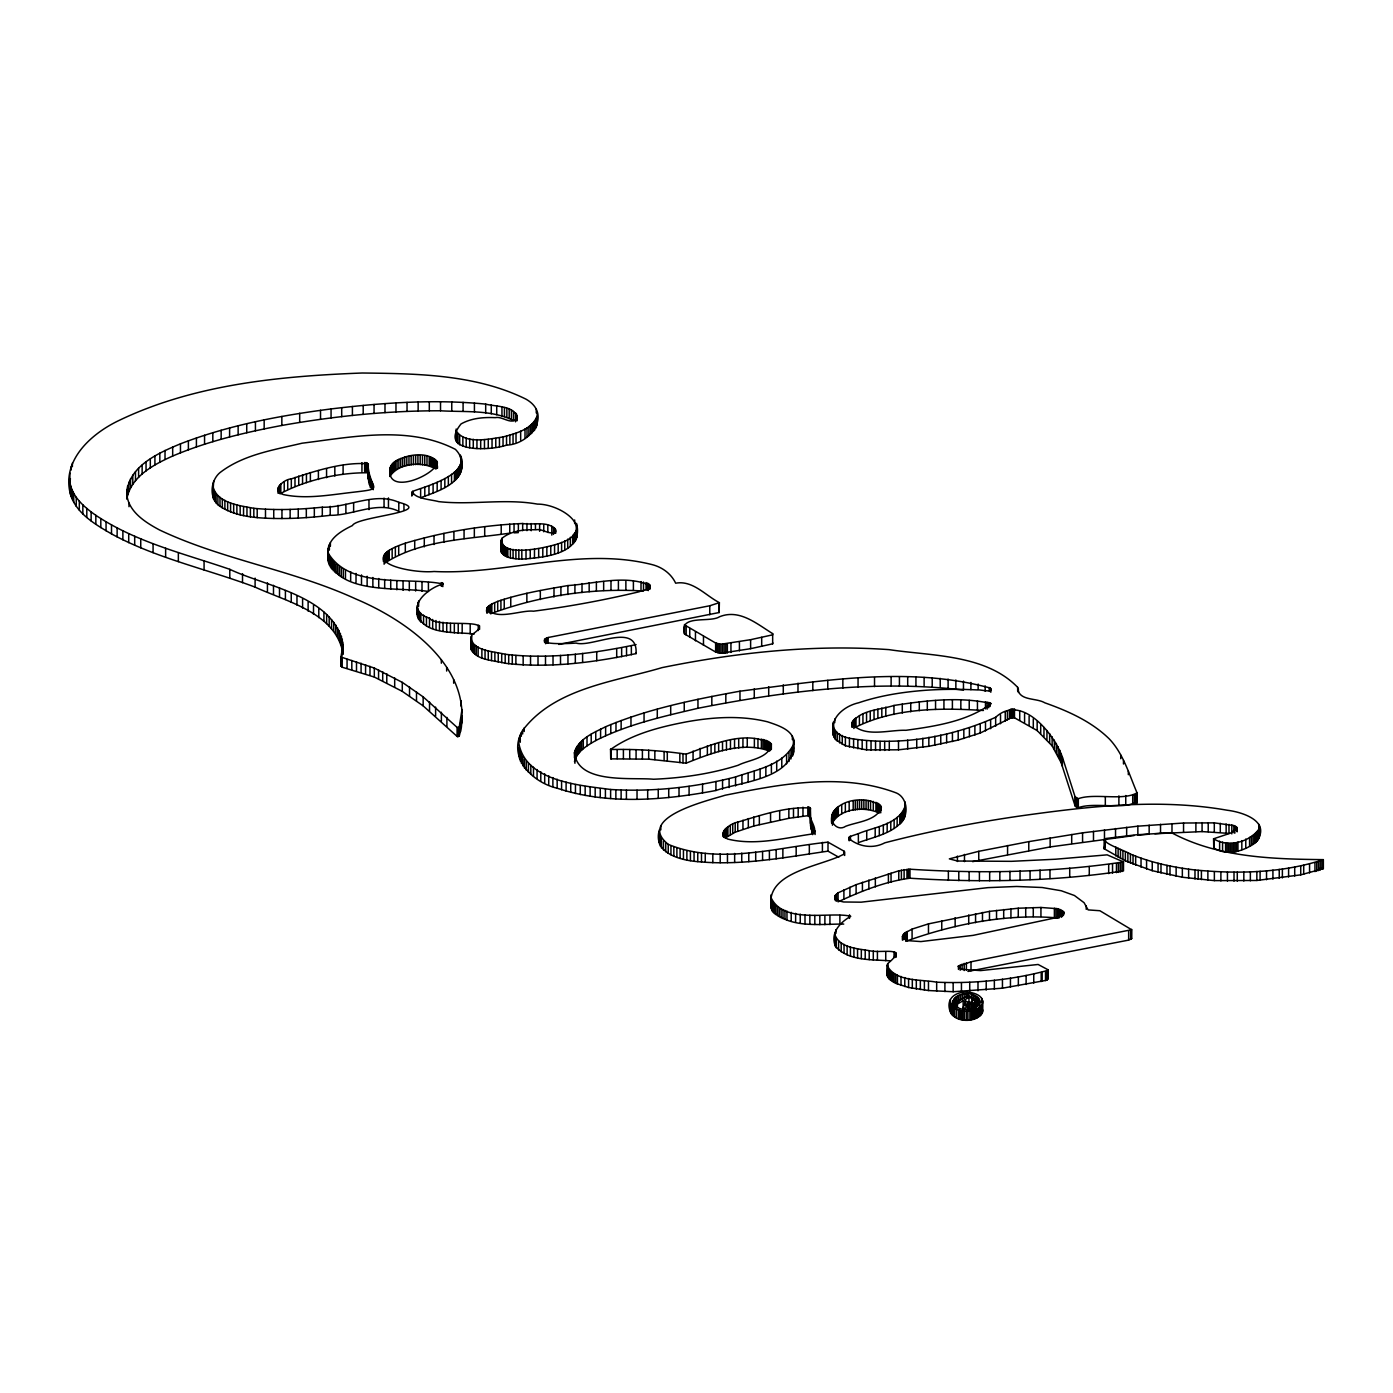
<?xml version="1.0" encoding="UTF-8"?>
<svg xmlns="http://www.w3.org/2000/svg" width="1393" height="1393" viewBox="0 0 1393 1393"><rect width="100%" height="100%" fill="white"/><g stroke="black" fill="none" stroke-linecap="round" stroke-linejoin="round"><path stroke-width="1.5" d="M212.798 485.495C216.089 503.117 239.196 505.52 253.822 508.306C276.598 510.5 299.565 509.525 322.305 507.209C347.606 507.94 375.152 491.485 398.798 502.333L398.798 511.335C377.311 500.609 353.073 515.584 330.211 515.323C311.492 517.569 292.617 518.84 273.742 518.475C255.441 518.004 235.748 516.664 219.99 506.338C208.306 498.746 210.343 479.14 221.261 471.635C244.576 454.31 274.491 449.8 302.107 443.2C352.029 437.071 408.619 425.161 455.441 449.382C477.903 472.471 426.815 485.931 412.641 491.363C413.46 498.642 431.708 499.617 438.691 501.619C471.461 505.293 504.736 498.276 537.419 504.109C561.727 503.918 599.199 530.733 558.193 543.792C548.442 546.979 498.119 559.359 502.159 538.151C511.544 530.611 524.308 529.427 535.922 529.81C542.626 528.051 549.991 536.218 555.668 531.221C551.489 520.007 532.283 525.37 522.671 523.507C482.971 525.231 443.392 531.813 405.311 543.2C351.854 561.24 411.37 573.759 434.024 571.496C506.669 575.083 579.941 546.422 651.907 564.565C662.25 567.108 671.269 573.812 675.657 583.197C692.756 580.028 705.311 595.386 719.38 602.647L709.768 605.763L548.145 637.506C531.813 645.83 573.324 643.357 576.04 643.061C591.746 647.989 637.907 621.156 636.079 653.596C593.279 662.58 548.877 668.414 505.189 663.26C494.341 660.143 470.73 660.508 471.322 645.081M398.798 502.333C436.497 512.049 356.451 516.42 352.464 525.544C341.651 530.698 326.38 539.352 328.365 553.369C350.496 589.552 409.263 576.615 443.218 584.033C428.487 587.167 402.002 609.559 429.497 618.179C436.497 629.148 500.104 615.95 472.21 634.407C467.195 650.705 494.707 651.471 505.189 654.257C548.877 659.411 593.279 653.578 636.079 644.593M327.93 557.74C337.176 595.281 399.373 586.697 428.417 591.468L428.417 582.466M772.662 643.827L772.662 633.623C756.834 623.89 739.509 608.671 719.554 616.751C709.734 623.159 678.478 613.913 684.485 633.902L715.636 652.028L720.843 653.265L750.618 648.685L772.662 643.827L772.662 642.626M772.662 633.623L772.662 634.825L750.618 639.683L720.843 644.262L715.636 643.026L684.485 624.9M343.078 645.029L340.919 657.026L340.919 666.028L342.208 667.23L374.317 677.05L402.281 691.363L423.159 705.868L457.165 736.462L459.237 736.166C476.528 669.772 408.863 621.365 355.999 599.042C292.739 569.929 222.427 559.794 159.498 529.949C145.22 522.288 127.912 511.475 126.728 493.47C128.452 466.063 158.489 452.951 180.463 443.827C228.713 425.178 279.958 415.584 331.064 408.933C382.291 402.751 434.216 399.042 485.687 404.109C494.707 406.721 516.838 405.415 516.751 418.684C511.039 425.265 502.455 415.915 495.264 417.656C483.632 417.116 471.356 418.109 461.048 423.942C437.21 453.369 491.172 450.757 506.53 445.116C530.263 444.454 552.742 414.4 525.962 399.147C475.605 374.317 417.256 373.637 362.215 373.011C279.575 376.145 193.906 384.364 118.509 420.703C90.406 434.198 60.195 461.553 71.026 496.256C77.729 514.33 95.699 524.691 111.51 533.885C156.573 558.401 207.348 569.18 255.093 587.115C287.219 601.95 336.479 612.99 343.078 654.031C344.541 597.701 268.17 587.672 229.793 569.319C184.416 553.717 136.253 542.347 95.838 515.323C83.545 506.721 69.842 494.863 69.65 478.617M437.472 462.842C433.745 476.302 384.694 496.361 390.284 467.386C396.57 453.7 438.255 447.449 437.472 468.24M462.006 709.49L459.237 727.163L459.237 736.166M461.936 722.88L461.814 715.584M69.911 472.993L69.737 489.831M368.135 466.829L368.292 463.782C343.183 461.849 315.654 470.817 291.311 478.896C283.772 479.192 271.06 490.493 283.319 494.567C305.398 499.286 328.435 495.124 350.566 492.547C386.47 488.281 370.573 490.928 368.135 466.829L368.274 478.844L370.416 487.724L370.416 478.722M368.135 475.831L368.292 472.784C339.283 472.453 306.338 479.767 279.941 493.836L279.941 484.834M420.634 488.734L420.634 497.736C437.82 491.311 466.585 482.866 461.623 458.802M518.701 742.382C524.743 781.49 579.384 785.234 610.622 789.483C652.586 792.025 694.881 787.428 735.556 776.946C755.685 769.789 783.301 765.436 793.505 744.419C795.838 730.541 777.712 725.283 767.578 721.818C741.285 715.288 713.669 717.012 687.237 721.713C660.648 726.728 632.474 733.745 610.534 749.538C635.626 748.929 661.17 750.548 686.174 754.153C711.562 744.889 745.69 729.253 771.356 743.966C769.58 758.367 748.65 759.829 738.133 765.262C710.778 773.916 682.152 778.043 653.543 779.244C631.952 777.155 577.433 784.52 574.473 752.499C578.565 738.638 593.888 732.666 605.624 726.746C648.459 708.689 694.428 699.478 739.979 691.189C822.183 680.777 908.828 665.75 990.162 688.02C994.863 693.54 979.157 689.187 977.433 689.935C960.16 689.082 942.852 689.082 925.596 690.284C902.925 691.99 880.184 695.507 858.593 702.803C835.365 708.01 818.805 734.268 853.596 738.952C901.463 745.899 951.663 736.897 995.647 717.291C1021.644 693.174 1054.205 733.885 1062.354 757.061L1075.083 796.796L1078.321 798.677C1094.376 792.861 1123.211 801.114 1137.019 792.809C1129.131 774.404 1123.437 753.857 1109.35 738.986C1091.503 721.47 1068.1 711.057 1044.837 702.821C1035.939 697.475 1018.126 701.393 1017.656 687.324C985.6 654.24 931.795 656.051 889.117 649.643C813.024 644.262 736.584 652.429 662.023 667.63C614.783 681.699 554.658 687.95 522.671 730.367C506.704 756.887 532.126 782.483 557.165 788.212C608.253 805.102 663.939 800.296 715.932 790.493C739.996 782.048 789.709 779.471 793.505 747.78M810.552 808.706C805.067 816.907 822.183 831.638 810.517 834.25C783.406 838.255 754.78 845.83 727.581 839.021C716.194 833.118 730.646 823.298 737.75 822.131C760.961 815.236 786.61 806.303 810.326 808.044L810.656 826.275L812.659 834.651L812.659 825.649M843.74 924.081C820.338 923.855 790.423 928.765 772.122 910.778C761.066 871.722 821.748 866.742 844.019 854.031L844.175 851.262L827.999 842.156C776.023 847.484 718.892 865.21 668.24 844.35C634.564 817.343 710.186 800.087 725.022 795.264C780.132 784.294 840.379 772.471 894.776 792.373C906.355 795.943 908.758 811.144 902.96 820.494C892.129 833.885 873.655 836.967 858.367 842.661L858.367 833.658C874.107 826.937 899.46 824.604 905.363 805.433M770.991 903.9L770.956 907.4M851.907 723.629C859.133 709.716 880.515 709.977 893.958 705.45C925.805 700.557 959.707 696.308 991.294 703.587C967.334 721.452 935.138 726.293 905.938 730.298C889.239 729.653 864.252 738.081 851.907 723.629L851.907 727.233M955.424 1002.89L968.64 995.246L976.284 1000.714L972.802 1003.761L967.526 1003.152L965.471 1008.689L963.225 1007.383L965.453 1002.072L963.155 1000.731L957.426 1004.04L955.424 1002.89L955.424 1008.288M889.883 960.839C871.67 959.342 848.529 961.344 835.417 946.23C829.897 932.822 840.31 922.27 850.74 916.315C830.698 911.126 783.354 924.952 770.851 897.231M834.773 943.148L834.912 941.633M474.229 634.024C456.329 631.656 422.392 635.661 417.36 613.112M518.945 748.929L518.718 753.857M212.798 494.498L213.669 481.229M831.865 815.445C830.089 822.984 838.029 831.482 845.655 826.293C857.061 821.818 876.824 820.808 881.369 807.487C869.458 793.174 828.086 799.303 831.691 823.333M1237.158 831.83L1236.984 827.546L1233.867 825.561L1214.296 822.863L1183.545 823.019L1137.855 826.171L1082.57 832.84L1028.783 841.633L978.757 851.315L949.347 858.872L957.6 861.031L1011.457 861.327L1055.406 859.237L1107.174 854.849L1123.489 861.936C1053.16 872.575 981.003 873.724 909.977 869.215L898.764 870.817L856.103 884.659L838.081 892.826L835.4 895.316L835.051 898.137L838.482 900.749L843.566 901.985L861.153 902.176L987.933 887.637L1016.594 886.47L1042.208 887.515L1061.24 890.754L1074.438 895.507L1084.067 902.699L1088.125 909.908L1099.861 910.726L1131.604 929.706L971.008 961.779L958.105 966.359L961.153 969.336L980.637 970.59L1038.133 964.478L1047.971 969.737L1047.971 978.739L1046.491 980.289L1002.455 988.194L953.16 991.729L928.469 990.527L908.584 987.498L895.751 983.354L889.047 978.809L887.237 975.535L887.672 963.677C909.368 945.481 881.804 953.752 869.215 950.653C857.374 948.65 838.778 947.675 834.773 934.128M967.943 971.443L1128.661 940.101L1131.656 938.377M455.946 439.544L456.173 438.011M502.159 538.151L502.159 547.153C497.336 559.081 518.771 559.498 526.014 558.837C544.942 557.096 581.038 553.752 577.224 526.954M69.911 481.995L70.416 478.652M1213.564 847.815C1227.129 856.469 1243.914 851.297 1255.929 842.33C1272.209 821.522 1242.713 812.119 1227.337 810.256C1159.307 798.276 1089.744 806.268 1021.94 815.723C975.814 822.358 929.932 831.012 884.834 842.817C873.098 849.034 859.377 846.857 849.295 838.899L849.887 836.531L858.367 833.658M1259.342 837.454L1259.446 825.649M536.967 425.387L537.21 413.042M950.775 1007.731C948.128 1023.472 981.16 1024.813 982.744 1009.908M887.237 975.535L887.672 963.677M126.867 498.694C131.081 476.441 153.839 464.496 172.68 456.033C207.592 441.233 244.68 432.474 281.839 425.457C334.181 416.194 387.324 410.656 440.519 410.778C464.722 412.293 491.12 409.455 513.512 420.512L513.512 411.51M902.438 936.566L904.44 933.275L912.084 929.096L928.469 923.872L989.483 911.37L1018.266 908.219L1040.937 907.47L1057.548 908.706L1064.269 912.467L1063.381 914.626L1058.28 917.238L973.132 935.365L920.912 941.581L907.348 940.623L903.918 938.986L902.438 936.566L902.438 940.171M950.305 999.843C950.914 1014.139 977.085 1014.87 982.64 1003.152C983.632 995.734 974.334 992.704 968.431 992.251C957.061 991.102 945.133 997.562 950.165 1011.544M953.004 1001.375C956.538 990.98 978.704 990.771 979.714 1002.577C975.048 1011.858 955.598 1012.293 953.004 1001.375L953.004 1004.98M1047.815 979.401L1047.971 969.737M1237.158 828.226L1230.454 833.153L1213.564 838.812L1213.773 848.145M684.485 633.902L684.59 624.499M486.975 607.957C494.602 621.47 521.104 609.681 533.502 611.196C569.023 606.634 604.301 600.104 639.143 591.764C642.312 590.005 650.148 590.319 650.078 585.53C625.962 574.264 594.08 583.859 567.891 585.565C544.28 589.657 520.46 593.592 497.719 601.376C492.948 603.587 484.555 605.851 486.906 613.024M574.473 761.501C577.068 751.227 587.271 745.464 595.751 740.554C627.773 724.273 663.225 716.455 697.963 708.271C784.973 691.207 874.926 679.523 963.468 690.092L963.468 681.09M833.937 729.601L833.084 734.477L835.469 739.474L845.377 745.777L866.585 749.887L898.502 749.817L928.835 746.3L958.192 740.066L980.237 733.031L1010.534 718.144L1014.487 717.795L1037.158 730.576L1052.133 745.847L1061.118 762.615L1075.083 805.798L1078.321 807.679C1094.376 801.863 1123.211 810.117 1137.019 801.811M558.785 644.437L719.119 612.537L719.38 602.647M455.946 430.541C464.983 444.802 488.543 439.021 503.047 436.967C515.532 433.502 531.673 429.653 536.967 416.385M340.919 666.028L341.947 654.014M879.279 804.057L879.279 813.059C864.827 806.234 840.484 807.94 832.178 823.211L832.178 814.209M1259.342 828.452C1250.061 842.312 1228.104 847.797 1213.564 838.812M436.026 460.056L436.026 469.058C422.758 461.449 400.54 462.441 390.736 475.187L390.736 466.185M611.057 757.374L611.057 758.872L648.685 759.168L686.174 763.155C711.631 752.986 742.539 740.884 769.632 751.123L769.632 742.121M1105.137 838.708C1100.731 842.852 1126.345 851.071 1130.437 854.066C1150.966 862.667 1172.941 867.369 1194.985 869.963C1237.733 874.073 1282.291 873.115 1323.35 859.638L1323.35 868.64L1300.731 874.856L1256.852 880.463L1214.365 880.62L1182.344 877.242L1152.255 870.695L1125.37 860.839L1104.179 848.737L1105.85 838.499L1135.852 834.842L1171.426 832.666C1217.726 857.513 1272.018 859.063 1323.35 859.638M509.751 524.134L509.751 533.136C468.187 539.335 420.965 539.596 384.834 563.12L384.834 554.118M887.202 965.541C895.507 982.152 920.877 979.157 936.671 982.187C973.864 983.806 1012.032 980.01 1047.815 970.399M810.656 826.275L810.552 817.708L807.836 815.689L788.856 818.3L753.787 825.997L735.208 832.196L725.178 838.046L725.178 829.044M983.458 710.5C940.554 707.714 894.08 707.836 854.867 727.581L854.867 718.562M643.496 582.03L643.496 591.032C592.025 587.794 538.743 595.838 490.545 613.808L490.545 604.806M1058.993 909.054L1058.993 918.057C1007.313 913.355 954.153 923.89 905.763 941.337L905.763 932.335M968.953 997.388L964.861 999.756C968.483 1005.676 978.53 999.93 968.953 997.388L968.953 1002.786M1123.489 861.936L1123.489 870.938C1053.16 881.595 981.003 882.727 909.977 878.217C885.025 881.473 860.857 891.311 838.081 901.828L838.081 892.826M340.919 657.026L374.317 668.048L402.281 682.361L423.159 696.866L457.165 727.459L459.237 727.163M972.627 861.64L1050.148 846.927L1134.128 835.539M659.411 829.775C652.377 853.056 680.428 860.334 697.754 861.64C741.442 865.871 785.025 857.374 827.999 851.158L838.778 857.235M1154.832 833.745L1202.072 831.586L1228.992 833.397L1228.992 824.395M518.37 532.631L514.052 532.857L514.052 523.855M1319.136 868.605L1323.35 868.64M1258.367 832.178L1259.551 836.079M575.797 530.629L577.224 535.957M635.817 652.708L636.079 653.596M904.875 810.691L905.363 814.435M461.623 467.804L460.386 455.023M536.914 420.303L537.228 423.733M1321.835 860.369L1321.835 869.371M1320.216 861.013L1320.216 870.016M1318.509 861.605L1318.509 870.608M1316.751 862.128L1316.751 871.13M1314.957 862.615L1314.957 871.618M1309.559 863.956L1309.559 872.958M1303.709 865.245L1303.709 874.247M1300.731 865.854L1300.731 874.856M1294.706 866.986L1294.706 875.988M1288.595 868.013L1288.595 877.015M1282.378 868.936L1282.378 877.938M1279.244 869.354L1279.244 878.356M1272.923 870.103L1272.923 879.105M1266.533 870.729L1266.533 879.732M1260.09 871.252L1260.09 880.254M1259.028 824.377L1258.837 838.76M1258.088 831.012L1258.088 840.014M1257.113 832.196L1257.113 841.198M1256.852 871.461L1256.852 880.463M1255.929 833.327L1255.929 842.33M1254.553 834.407L1254.553 843.409M1253.021 835.434L1253.021 844.437M1251.349 836.409L1251.349 845.412M1250.357 871.809L1250.357 880.811M1249.573 837.332L1249.573 846.335M1245.777 839.039L1245.777 848.041M1243.827 872.053L1243.827 881.055M1241.825 840.606L1241.825 849.608M1237.942 841.999L1237.942 851.001M1237.28 872.157L1237.28 881.16M1236.984 827.546L1236.984 831.151M1236.479 826.954L1236.479 830.559M1236.409 842.608L1236.409 851.611M1235.765 826.432L1235.765 830.036M1234.86 825.979L1234.86 833.171M1234.877 843.044L1234.877 852.046M1234.006 872.175L1234.006 881.177M1233.867 825.561L1233.867 832.77M1233.345 843.34L1233.345 852.342M1231.812 824.917L1231.812 833.919M1231.795 843.461L1231.795 852.464M1230.245 843.479L1230.245 852.481M1228.696 843.374L1228.696 852.377M1227.442 872.105L1227.442 881.107M1227.146 843.183L1227.146 852.185M1226.136 823.959L1226.136 832.962M1225.596 842.904L1225.596 851.907M1222.566 842.138L1222.566 851.14M1220.895 871.931L1220.895 880.933M1220.285 823.298L1220.285 832.3M1219.624 841.233L1219.624 850.235M1214.296 822.863L1214.296 831.865M1214.365 871.618L1214.365 880.62M1214.069 839.422L1214.069 848.424M1208.219 822.636L1208.219 831.638M1207.87 871.2L1207.87 880.202M1202.072 822.584L1202.072 831.586M1201.41 870.642L1201.41 879.645M1198.189 870.329L1198.189 879.331M1195.89 822.654L1195.89 831.656M1194.985 869.963L1194.985 878.966M1188.629 869.162L1188.629 878.165M1183.545 823.019L1183.545 832.021M1182.344 868.239L1182.344 877.242M1176.127 867.195L1176.127 876.197M1171.983 823.594L1171.983 832.596M1169.998 866.011L1169.998 875.013M1166.968 865.366L1166.968 874.369M1160.996 863.991L1160.996 872.993M1160.526 824.308L1160.526 833.31M1158.053 863.26L1158.053 872.262M1152.255 861.692L1152.255 870.695M1149.155 825.178L1149.155 834.181L1137.855 835.173L1137.855 826.171M1146.578 859.986L1146.578 868.988M1141.041 858.14L1141.041 867.142M1137.019 792.809L1137.036 802.908M1136.636 794.323L1136.636 803.326M1136.026 794.654L1136.026 803.657M1135.661 856.173L1135.661 865.175M1135.278 794.915L1135.278 803.918M1134.442 795.09L1134.442 804.092M1133.031 855.145L1133.031 864.148M1132.718 795.264L1132.718 804.266M1131.656 929.375L1131.604 938.708M1131.395 930.002L1131.395 939.004M1130.646 930.454L1130.646 939.457M1130.437 854.066L1130.437 863.068M1128.661 931.099L1128.661 940.101M1128.33 771.113L1128.33 774.7M1127.877 852.969L1127.877 861.971M1126.658 827.285L1126.658 836.288M1125.753 795.525L1125.753 804.527M1125.37 851.837L1125.37 860.839M1123.472 760.404L1123.472 764.008M1122.915 850.653L1122.915 859.655M1121.94 862.563L1121.94 871.565M1120.756 755.128L1120.756 758.732M1120.494 849.451L1120.494 858.454M1120.233 863.033L1120.233 872.035M1118.892 795.856L1118.892 804.858M1118.387 863.399L1118.387 872.401M1118.126 848.215L1118.126 857.217M1116.472 863.66L1116.472 872.662M1115.793 846.927L1115.793 855.929M1115.532 828.522L1115.532 837.524M1112.537 864.078L1112.537 873.08M1108.689 864.6L1108.689 873.603M1105.328 796.692L1105.328 805.694M1104.823 838.83L1104.823 847.832M1104.475 829.862L1104.475 838.865M1104.545 840.24L1104.545 849.242M1104.353 839.126L1104.318 848.981M1093.488 831.308L1093.488 840.31M1089.274 866.498L1089.274 875.5M1086.227 905.746L1086.227 909.333M1082.57 832.84L1082.57 841.842M1078.321 798.677L1078.321 807.679M1077.677 798.624L1077.677 807.627M1077.102 798.502L1077.102 807.505M1076.162 798.05L1076.162 807.052M1075.5 797.44L1075.5 806.443M1075.083 796.796L1075.083 805.798M1071.705 834.477L1071.705 843.479M1069.72 868.135L1069.72 877.137M1063.555 911.527L1063.555 915.114M1062.65 910.726L1062.65 916.124M1062.354 757.061L1062.354 766.063M1061.57 910.064L1061.57 917.256M1061.118 753.613L1061.118 762.615M1060.352 909.507L1060.352 916.716M1059.725 750.183L1059.725 759.185M1058.14 746.787L1058.14 755.79M1057.548 908.706L1057.548 917.708M1056.347 743.427L1056.347 752.429M1055.998 908.428L1055.998 917.43M1054.344 740.118L1054.344 749.121M1054.379 908.219L1054.379 917.221M1052.133 736.845L1052.133 745.847M1050.148 837.924L1050.148 846.927M1049.974 869.511L1049.974 878.513M1049.66 733.641L1049.66 742.643M1047.292 970.904L1047.292 979.906M1046.944 730.507L1046.944 739.509M1046.491 971.287L1046.491 980.289M1045.516 971.583L1045.516 980.585M1043.966 727.442L1043.966 736.444M1042.173 972.279L1042.173 981.281M1041.198 972.575L1041.198 981.577M1040.937 907.47L1040.937 916.472M1040.71 724.464L1040.71 733.467M1040.049 870.085L1040.049 879.087M1037.158 721.574L1037.158 730.576M1033.745 974.038L1033.745 983.04M1033.293 718.788L1033.293 727.79M1033.275 907.54L1033.275 916.542M1030.071 870.59L1030.071 879.592M1029.114 716.124L1029.114 725.126M1028.783 841.633L1028.783 850.635M1026.119 975.448L1026.119 984.468M1025.718 907.801L1025.718 916.803M1024.586 713.547L1024.586 722.549M1020.042 871.008L1020.042 880.01M1019.728 711.109L1019.728 720.111M1018.37 688.873L1018.37 692.478M1018.266 908.219L1018.266 917.221M1018.353 976.806L1018.353 985.809M1017.656 687.324L1017.656 690.928M1014.487 708.793L1014.487 717.795M1013.024 708.671L1013.024 717.674M1011.718 708.793L1011.718 717.795M1010.935 908.811L1010.935 917.813M1010.534 709.141L1010.534 718.144M1010.447 978.043L1010.447 987.045M1009.96 871.339L1009.96 880.341M1009.437 709.646L1009.437 718.649M1007.574 845.516L1007.574 854.518M1007.383 710.865L1007.383 719.868M1005.258 711.997L1005.258 720.999M1003.691 909.525L1003.691 918.527M1002.455 979.192L1002.455 988.194M1000.522 714.731L1000.522 723.733M999.843 871.583L999.843 880.585M996.535 910.395L996.535 919.397M995.647 717.291L995.647 726.293M994.358 980.202L994.358 989.204M990.876 688.56L990.876 692.164M990.632 719.693L990.632 728.696M990.162 688.02L990.162 691.625M990.144 702.873L990.144 706.477M989.657 871.739L989.657 880.742M989.274 687.515L989.274 691.12M989.483 911.37L989.483 920.373M988.734 702.333L988.734 707.731M987.132 701.933L987.132 709.141M986.209 981.072L986.209 990.075M985.478 701.689L985.478 708.898M985.495 721.94L985.495 730.942M985.182 685.896L985.182 691.294M982.744 1000.905L982.64 1012.154M982.483 912.467L982.483 921.47M982.326 1004.04L982.326 1013.042M982.169 999.147L982.169 1002.751M981.856 1004.91L981.856 1013.912M981.665 998.276L981.665 1001.88M981.229 1005.763L981.229 1014.766M980.237 724.029L980.237 733.031M980.446 1006.582L980.446 1015.584M979.749 1000.4L979.749 1005.798M979.418 871.792L979.418 880.794M979.349 999.321L979.349 1004.736M979.488 1007.383L979.488 1016.385M978.757 851.315L978.757 860.317M978.67 998.293L978.67 1005.502M978.374 1008.114L978.374 1017.116M978.147 684.033L978.147 689.431M977.99 981.769L977.99 990.771M977.729 997.318L977.729 1006.321L976.493 1005.398L976.493 996.395M977.451 700.905L977.451 709.908M977.12 1008.811L977.12 1017.813M976.284 1000.714L976.232 1008.654M976.127 1000.244L976.127 1005.659M975.744 1002.176L975.744 1007.574M975.779 1009.42L975.779 1018.422M975.57 913.651L975.57 922.654M974.996 995.577L974.996 1000.975M974.874 725.979L974.874 734.982M974.821 1002.89L974.821 1008.288M974.369 1009.925L974.369 1018.927M973.707 1003.465L973.707 1008.863M973.359 994.915L973.359 1000.313M972.802 1003.761L972.802 1009.159M972.923 1010.325L972.923 1019.328M972.122 1003.9L972.122 1009.298M971.931 999.129L971.931 1002.716M971.617 994.41L971.617 998.015M971.426 1010.656L971.426 1019.659M971.008 961.779L971.008 970.782M970.991 1003.97L970.991 1009.368M970.904 682.431L970.904 689.639M969.894 1010.883L969.894 1019.885M969.72 982.291L969.72 991.294M969.232 700.366L969.232 709.368M969.406 727.808L969.406 736.81M969.441 1003.796L969.441 1009.194M969.128 871.757L969.128 880.759M968.71 914.94L968.71 923.942M968.779 1003.622L968.779 1010.83M968.518 1001.811L968.518 1010.813M967.926 993.888L967.926 997.492M967.943 1011.039L967.943 1020.042M967.526 1003.152L967.526 1010.36M966.394 962.772L966.394 969.981M966.394 1011.057L966.394 1020.076M966.011 993.871L966.011 997.458M965.453 1002.072L965.453 1005.676M964.478 854.414L964.478 861.623M964.444 1010.97L964.444 1019.972M964.2 963.364L964.2 970.555M964.13 994.01L964.13 999.408M963.834 729.497L963.834 738.499M963.155 1000.731L963.155 1009.733M962.911 1010.813L962.911 1019.815M962.267 994.306L962.267 999.721M962.11 964.043L962.11 969.458M961.449 982.622L961.449 991.624M961.414 1010.569L961.414 1019.572M960.839 700.052L960.839 709.054M960.456 994.776L960.456 1000.191M960.177 964.861L960.177 970.259M959.951 1010.221L959.951 1019.223M958.784 871.635L958.784 880.637M958.75 995.42L958.75 1002.629M958.541 1009.803L958.541 1018.805M958.192 731.064L958.192 740.066M958.454 965.819L958.454 969.424M957.409 856.086L957.409 861.483M957.426 1004.04L957.426 1007.644M957.148 996.221L957.148 1003.413M956.538 1009.037L956.538 1018.039M955.859 679.976L955.859 688.978M955.737 997.144L955.737 1006.146M955.145 917.726L955.145 926.728M954.71 1008.079L954.71 1017.082M954.623 998.154L954.623 1007.156M953.805 999.199L953.805 1006.408M953.265 1000.278L953.265 1005.676M953.387 1007.174L953.387 1016.176M953.16 982.727L953.16 991.729M952.394 699.965L952.394 708.967M952.446 732.526L952.446 741.529M952.272 1006.199L952.272 1015.201M951.541 1005.38L951.541 1014.383M950.949 1004.527L950.949 1013.529M950.514 1003.656L950.514 1012.659M948.372 871.391L948.372 880.393M948.111 679.07L948.111 688.072M946.631 733.867L946.631 742.869M944.907 982.587L944.907 991.59M943.932 700.104L943.932 709.107M941.755 920.738L941.755 929.74M940.763 735.104L940.763 744.106M940.223 678.356L940.223 687.358M936.671 982.187L936.671 991.189M935.556 700.435L935.556 709.437M934.825 736.253L934.825 745.255M932.213 677.816L932.213 686.819M928.835 737.297L928.835 746.3M928.469 923.872L928.469 932.875M928.469 981.525L928.469 990.527M927.303 700.975L927.303 709.977M924.395 981.072L924.395 990.075M924.116 677.433L924.116 686.436M922.793 738.273L922.793 747.275M920.355 980.568L920.355 989.57M919.293 701.706L919.293 710.709M916.733 739.178L916.733 748.18M916.315 979.958L916.315 988.96M915.932 677.207L915.932 686.209M912.084 929.096L912.084 938.098M912.311 979.279L912.311 988.281M910.743 702.803L910.743 711.806M909.977 869.215L909.977 878.217M908.584 978.495L908.584 987.498M908.445 869.197L908.445 878.199M907.696 677.102L907.696 686.105M907.679 740.066L907.679 749.068M907.261 931.464L907.261 940.467M906.965 869.267L906.965 878.269M905.311 803.535L905.311 812.537M904.875 801.689L905.032 816.402M904.771 977.555L904.771 986.557M904.475 808.811L904.475 817.813M904.44 933.275L904.44 938.673M904.109 869.58L904.109 878.583M903.778 810.186L903.778 819.188M903.395 934.285L903.395 939.683M902.96 811.492L902.96 820.494M902.699 935.382L902.699 938.969M902.281 704.022L902.281 713.024M902.02 812.763L902.02 821.766M901.393 870.12L901.393 879.122M901.01 976.423L901.01 985.426M900.975 813.982L900.975 822.984M899.791 815.166L899.791 824.168M899.425 677.102L899.425 686.105M898.764 870.817L898.764 879.819M898.502 740.815L898.502 749.817M897.44 975.1L897.44 984.102M897.144 817.412L897.144 826.415M896.152 953.021L896.239 957.165M895.629 952.533L895.629 956.138M895.751 974.351L895.751 983.354M894.863 952.185L894.863 957.583M894.132 819.484L894.132 828.487M894.045 951.976L894.045 957.374M894.167 973.568L894.167 982.57M893.958 705.45L893.958 714.452M892.687 972.714L892.687 981.717M891.328 971.809L891.328 980.811M891.12 677.19L891.12 686.192M891.05 873.167L891.05 882.169M890.789 821.435L890.789 830.437M890.11 970.834L890.11 979.836M889.291 741.32L889.291 750.322M889.047 969.807L889.047 978.809M888.403 873.829L888.403 882.831M888.159 968.71L888.159 977.712M887.358 964.6L887.463 976.545M887.167 823.263L887.167 832.265M885.809 707.122L885.809 716.124M885.739 951.698L885.739 960.7M884.677 741.459L884.677 750.461M883.336 824.969L883.336 833.972M881.821 708.079L881.821 717.082M881.16 806.547L881.16 810.151M880.742 805.642L880.742 812.85M880.097 741.494L880.097 750.496M880.132 804.806L880.132 811.997M879.314 826.589L879.314 835.591M878.269 803.378L878.269 812.398M877.886 709.107L877.886 718.109M877.416 951.297L877.416 960.299M877.155 802.786L877.155 811.788M875.918 802.264L875.918 811.266M875.553 741.407L875.553 750.409M875.187 828.121L875.187 837.123M875.344 877.903L875.344 886.906M874.525 677.59L874.525 686.592M874.038 710.256L874.038 719.258M873.289 801.393L873.289 810.395M873.289 951.019L873.289 960.021M871.043 741.215L871.043 750.218M870.555 800.731L870.555 809.733M870.242 711.492L870.242 720.494M869.215 950.653L869.215 959.655M868.849 880.045L868.849 889.047M868.292 800.522L868.292 809.525M866.55 712.85L866.55 721.853M866.585 740.884L866.585 749.887M866.725 830.977L866.725 839.979M866.063 800.383L866.063 809.385M865.21 950.183L865.21 959.185M863.852 800.331L863.852 809.333M862.929 714.33L862.929 723.333M862.424 882.291L862.424 891.294M862.18 740.397L862.18 749.399M861.658 800.366L861.658 809.368M861.327 949.608L861.327 958.61M859.411 715.95L859.411 724.952M859.498 800.487L859.498 809.49M858.053 678.147L858.053 687.149M857.844 739.77L857.844 748.772M857.548 948.894L857.548 957.896M857.357 800.696L857.357 809.699M856.103 884.659L856.103 893.662M855.999 717.691L855.999 726.693M855.25 800.975L855.25 809.977M853.857 719.502L853.857 728.504M853.909 948.041L853.909 957.043M853.596 738.952L853.596 747.954M853.195 801.323L853.195 810.326M853.004 720.494L853.004 725.892M852.377 721.504L852.377 726.92M851.994 722.567L851.994 726.153M850.479 836.288L850.479 839.892M850.426 947.014L850.426 956.016M849.922 887.184L849.922 896.187M849.887 836.531L849.887 840.136M849.434 737.959L849.434 746.961M849.434 836.827L849.434 840.432M849.504 914.801L849.504 918.405M849.173 802.246L849.173 811.248M849.138 837.158L849.138 840.763M847.136 945.812L847.136 954.814M845.377 736.775L845.377 745.777M845.342 803.43L845.342 812.432M844.68 851.889L844.68 855.476M844.175 851.262L844.175 854.867M843.897 889.901L843.897 898.903M844.054 944.402L844.054 953.404M842.852 679.14L842.852 688.142M842.26 735.452L842.26 744.454M841.72 804.858L841.72 813.86M841.198 942.782L841.198 951.785M839.892 915.271L839.892 924.273M839.561 733.937L839.561 742.939M838.325 806.512L838.325 815.514M838.586 940.937L838.586 949.939M837.28 732.283L837.28 741.285M837.019 807.47L837.019 816.472M836.514 894.01L836.514 901.219M835.992 929.688L835.992 933.293M836.253 938.83L836.253 947.832M835.835 808.48L835.835 817.482M835.887 894.654L835.887 900.052M835.469 730.472L835.469 739.474M835.417 937.228L835.417 946.23M835.4 895.316L835.4 900.714M835.051 895.995L835.051 899.599M834.912 932.631L834.929 944.68M834.755 719.032L834.755 722.636M834.825 809.542L834.825 818.544M834.128 728.556L834.128 737.559M833.937 810.656L833.937 819.659M833.258 722.218L833.293 735.521M833.206 811.806L833.206 820.808M833.049 723.315L833.084 734.477M832.614 813.007L832.614 822.009M832.457 821.609L832.457 825.213M829.932 915.601L829.932 924.604M827.999 842.156L827.999 851.158M827.773 680.306L827.773 689.309M824.882 915.671L824.882 924.673M822.41 842.382L822.41 851.384M819.833 915.636L819.833 924.639M815.097 830.89L815.097 834.494M814.818 915.48L814.818 924.482M813.756 828.313L813.756 833.711M812.816 681.665L812.816 690.667M811.771 822.897L811.771 831.9M811.109 820.111L811.109 829.114M810.326 808.044L810.43 823.42M809.733 807.452L809.733 816.455M809.855 915.201L809.855 924.203M809.333 844.75L809.333 853.752M808.863 806.965L808.863 815.967M807.836 806.686L807.836 815.689M804.997 914.766L804.997 923.768M802.977 807.156L802.977 816.159M800.244 914.156L800.244 923.159M797.98 683.179L797.98 692.182M798.189 807.766L798.189 816.768M796.169 846.979L796.169 855.981M795.629 913.338L795.629 922.34M793.784 740.171L793.766 752.011M793.505 738.778L793.505 753.421M793.488 808.497L793.488 817.499M793.07 745.83L793.07 754.832M792.513 747.223L792.513 756.225M792.373 736.079L792.373 739.666M791.207 912.311L791.207 921.313M790.98 749.922L790.98 758.924M788.995 752.481L788.995 761.483M788.856 809.298L788.856 818.3M786.975 911.057L786.975 920.059M786.61 754.797L786.61 763.799M784.956 910.325L784.956 919.328M783.284 684.903L783.284 693.906M782.988 909.542L782.988 918.544M782.866 848.981L782.866 857.984M781.786 758.088L781.786 767.09M781.09 908.671L781.09 917.691M779.68 811.074L779.68 820.077M779.262 907.748L779.262 916.751M777.52 906.739L777.52 915.741M776.702 761.135L776.702 770.137M776.162 849.887L776.162 858.889M775.831 905.659L775.831 914.661M774.665 904.788L774.665 913.791M773.655 903.831L773.655 912.833M772.819 902.821L772.819 911.823M772.122 901.776L772.122 910.778M771.6 900.679L771.6 909.681M771.356 743.966L771.356 749.382M771.391 763.973L771.391 772.976M770.991 894.898L771.2 908.549M770.573 742.991L770.573 750.183M770.555 812.972L770.555 821.974M769.406 850.705L769.406 859.707M768.71 686.801L768.71 695.803M768.536 741.372L768.536 750.374M767.317 740.71L767.317 749.73M765.976 740.171L765.976 749.173M765.854 766.585L765.854 775.588M764.513 739.718L764.513 748.72M762.981 739.352L762.981 748.354M762.58 851.454L762.58 860.456M761.692 637.315L761.692 646.317M761.362 739.039L761.362 748.041M760.125 769.006L760.125 778.008M759.342 815.601L759.342 824.604M757.949 738.638L757.949 747.641M755.702 852.098L755.702 861.1M754.275 688.891L754.275 697.893M754.379 738.447L754.379 747.449M754.205 771.234L754.205 780.237M753.787 816.995L753.787 825.997M750.618 639.683L750.618 648.685M748.772 852.655L748.772 861.658M748.128 773.289L748.128 782.291M748.32 818.527L748.32 827.529M747.257 738.377L747.257 747.379M742.939 738.673L742.939 747.675M742.957 820.216L742.957 829.218M741.912 775.204L741.912 784.207M741.738 853.091L741.738 862.093M739.979 691.189L739.979 700.191M739.422 641.912L739.422 650.914M738.708 739.074L738.708 748.076M737.75 822.131L737.75 831.133M735.556 776.946L735.556 785.948M735.208 823.193L735.208 832.196M734.546 739.579L734.546 748.581M734.651 853.439L734.651 862.441M732.718 824.325L732.718 833.327M730.942 643.444L730.942 652.446M730.472 740.188L730.472 749.19M730.28 825.527L730.28 834.529M729.096 778.583L729.096 787.585M727.912 826.833L727.912 835.835M727.459 853.648L727.459 862.65M727.355 644.071L727.355 653.073M726.467 740.902L726.467 749.904M726.432 827.895L726.432 836.897M725.788 644.262L725.788 653.265M725.823 693.679L725.823 702.681M724.151 644.367L724.151 653.369M724.168 830.263L724.168 837.472M723.472 831.551L723.472 836.949M723.106 832.875L723.106 836.479M722.514 741.703L722.514 750.705M722.549 780.097L722.549 789.1M722.497 644.367L722.497 653.369M720.843 644.262L720.843 653.265M720.198 853.735L720.198 862.737M719.119 603.535L719.119 612.537M719.241 644.054L719.241 653.056M718.649 742.608L718.649 751.611M717.708 643.723L717.708 652.725M716.298 643.287L716.298 652.29M715.932 781.49L715.932 790.493M715.636 643.026L715.636 652.028M714.835 743.583L714.835 752.586M712.816 853.7L712.816 862.702M711.823 696.361L711.823 705.363M711.074 744.663L711.074 753.665M709.768 605.763L709.768 614.766M707.383 745.812L707.383 754.814M705.258 853.3L705.258 862.302M703.482 636.357L703.482 645.359M702.542 784.05L702.542 793.052M701.497 853.004L701.497 862.006M700.139 748.337L700.139 757.339M697.963 699.269L697.963 708.271M697.754 852.638L697.754 861.64M695.455 631.83L695.455 640.832M694.062 852.168L694.062 861.17M693.07 751.123L693.07 760.125M690.423 851.611L690.423 860.613M689.761 628.382L689.761 637.385M689.082 786.366L689.082 795.368M686.888 850.949L686.888 859.951M686.174 626.066L686.174 635.069M686.174 754.153L686.174 763.155M684.242 702.368L684.242 711.37M683.441 850.183L683.441 859.185M682.988 753.909L682.988 762.911M680.097 849.277L680.097 858.28M679.836 753.578L679.836 762.58M679.018 787.55L679.018 796.552M676.894 848.267L676.894 857.27M673.846 847.101L673.846 856.103M670.956 845.795L670.956 854.797M670.695 705.676L670.695 714.679M668.727 788.56L668.727 797.562M668.24 844.35L668.24 853.352M667.299 751.854L667.299 760.857M665.732 842.73L665.732 851.732M664.113 751.471L664.113 760.474M663.451 840.937L663.451 849.939M661.396 838.986L661.396 847.989M660.822 826.258L660.822 829.862M660.282 837.106L660.282 846.108M659.551 835.243L659.551 844.245M659.15 831.569L659.185 842.399M658.245 789.343L658.245 798.346M657.287 709.211L657.287 718.213M654.849 750.601L654.849 759.603M650.078 585.53L650.078 589.117M649.817 584.747L649.817 588.351M649.155 584.015L649.155 589.413M648.685 750.165L648.685 759.168M648.267 583.423L648.267 590.632M647.675 789.901L647.675 798.903M647.223 582.953L647.223 590.144M646.039 582.57L646.039 589.779M644.054 712.972L644.054 721.974M642.399 749.834L642.399 758.837M641.006 581.577L641.006 590.58M637.036 790.179L637.036 799.182M636.079 749.626L636.079 758.628M633.397 581.125L633.397 590.127M631.36 645.743L631.36 654.745M630.977 716.942L630.977 725.945M629.723 749.521L629.723 758.523M626.537 646.77L626.537 655.772M626.415 790.144L626.415 799.147M625.875 580.898L625.875 589.901M623.402 749.538L623.402 758.541M621.644 647.71L621.644 656.712M621.139 720.494L621.139 729.497M621.121 790.023L621.121 799.025M618.405 580.898L618.405 589.901M617.169 749.66L617.169 758.663M616.699 648.581L616.699 657.583M615.985 722.445L615.985 731.447M615.863 789.796L615.863 798.798M610.987 581.09L610.987 590.092M610.796 724.534L610.796 733.536M611.057 749.869L611.057 758.872M610.534 749.155L610.709 758.715M610.622 789.483L610.622 798.502M605.624 726.746L605.624 735.748M605.415 789.1L605.415 798.102M603.657 581.473L603.657 590.475M600.592 729.079L600.592 738.081M600.261 788.595L600.261 797.597M596.726 651.767L596.726 660.77M596.378 582.013L596.378 591.015M595.751 731.551L595.751 740.554M595.177 788.003L595.177 797.005M591.207 734.146L591.207 743.148M590.127 787.306L590.127 796.308M589.169 582.709L589.169 591.712M587.01 736.862L587.01 745.864M585.164 786.488L585.164 795.49M583.284 739.718L583.284 748.72M582.605 653.404L582.605 662.406M582.013 583.545L582.013 592.547M581.612 741.198L581.612 750.2M580.08 742.713L580.08 751.715M580.272 785.582L580.272 794.585M578.704 744.262L578.704 753.265M577.486 745.83L577.486 754.832M577.102 525.144L576.963 537.785M576.615 523.368L576.615 532.37M576.284 530.576L576.284 539.579M576.441 747.449L576.441 756.451M575.535 531.813L575.535 540.815M575.588 749.103L575.588 758.105M575.448 784.538L575.448 793.54M575.326 654.153L575.326 663.155M574.926 584.503L574.926 593.505M574.926 750.775L574.926 763.294M574.665 519.955L574.665 523.559M574.665 532.997L574.665 541.999M574.473 752.499L574.473 757.896M573.724 534.128L573.724 543.131M572.68 535.208L572.68 544.21M570.73 783.388L570.73 792.391M570.346 537.263L570.346 546.265M567.891 585.565L567.891 594.567M567.961 654.814L567.961 663.817M567.717 539.143L567.717 548.145M566.098 782.117L566.098 791.137M564.774 540.85L564.774 549.852M561.605 542.399L561.605 551.402M561.588 780.724L561.588 789.727M560.909 586.714L560.909 595.716M560.508 655.389L560.508 664.391M558.193 543.792L558.193 552.795M557.165 779.209L557.165 788.212M555.685 529.706L555.685 533.31M555.372 529.027L555.372 532.631M554.902 528.382L554.902 531.987M554.571 545.046L554.571 554.048M554.275 527.79L554.275 533.188M553.996 587.933L553.996 596.953M553.526 527.216L553.526 534.407M553.021 655.842L553.021 664.844M552.882 777.555L552.882 786.557M551.802 526.119L551.802 535.121M550.775 546.126L550.775 555.128M548.72 775.762L548.72 784.764M548.145 637.506L548.145 642.922M547.815 525.265L547.815 532.474M546.857 547.083L546.857 556.086M546.892 637.872L546.892 643.27M545.69 638.36L545.69 643.758M545.499 656.138L545.499 665.14M544.698 773.829L544.698 782.831M544.611 638.952L544.611 642.556M543.758 524.604L543.758 531.813M542.8 547.884L542.8 556.887M540.797 771.757L540.797 780.759M540.327 590.545L540.327 599.547M539.631 524.116L539.631 531.308M538.673 548.563L538.673 557.566M538.011 656.277L538.011 665.279M537.071 769.545L537.071 778.548M536.27 409.333L536.27 412.937M536.462 417.97L536.462 426.972M535.696 419.537L535.696 428.539M535.452 523.768L535.452 529.166M534.72 421.034L534.72 430.037M534.477 549.121L534.477 558.123M533.536 422.497L533.536 431.499M533.484 767.177L533.484 776.18M532.143 423.89L532.143 432.892M531.221 523.559L531.221 530.75M530.82 765.297L530.82 774.299M530.594 425.248L530.594 434.25M530.541 656.225L530.541 665.227M530.245 549.538L530.245 558.541M528.87 426.537L528.87 435.539M528.435 763.312L528.435 772.314M527.007 427.79L527.007 436.793M526.954 523.472L526.954 530.681M526.867 593.261L526.867 602.264M526.293 761.222L526.293 770.225M526.014 549.835L526.014 558.837M525.004 428.974L525.004 437.977M524.412 759.063L524.412 768.065M524.221 727.877L524.221 731.464M523.159 655.981L523.159 664.983M522.671 523.507L522.671 530.698M522.671 730.367L522.671 733.972M522.81 756.817L522.81 765.819M521.818 550.026L521.818 559.028M521.452 754.501L521.452 763.503M521.33 732.701L521.33 736.305M520.669 431.168L520.669 440.171M520.268 735.069L520.268 742.277M520.373 752.133L520.373 761.135M519.467 737.489L519.467 741.093M519.554 749.73L519.554 758.732M518.84 549.939L518.84 558.941M518.997 747.31L518.997 756.312M518.37 523.629L518.37 530.837M517.186 415.654L517.186 420.738M516.664 414.209L516.664 419.624M516.176 413.512L516.176 420.721M516.019 433.136L516.019 442.138M515.915 549.713L515.915 558.715M515.88 655.476L515.88 664.478M515.497 412.833L515.497 421.835M513.042 434.181L513.042 443.183M513.077 549.347L513.077 558.349M512.276 655.145L512.276 664.148M511.405 410.343L511.405 419.345M510.761 597.284L510.761 606.286M510.36 548.79L510.36 557.792M509.873 435.173L509.873 444.175M509.194 409.298L509.194 418.3M508.706 654.727L508.706 663.747M507.836 548.041L507.836 557.043M506.86 408.375L506.86 417.378M506.669 547.571L506.669 556.573M506.53 436.113L506.53 445.116M505.555 547.049L505.555 556.051M505.189 654.257L505.189 663.26M504.44 407.574L504.44 416.577M504.51 546.456L504.51 555.459M504.231 599.234L504.231 608.236M503.535 545.812L503.535 554.814M503.047 436.967L503.047 445.969M502.647 545.081L502.647 554.083M501.95 406.86L501.95 415.863M501.863 544.297L501.863 553.3M501.706 653.717L501.706 662.72M501.672 538.882L501.672 547.884M501.219 524.882L501.219 533.885M501.288 539.648L501.376 552.586M501.01 540.449L501.045 551.837M500.923 600.261L500.923 609.263M499.46 437.733L499.46 446.735M498.259 653.091L498.259 662.093M497.719 601.376L497.719 610.378M496.726 405.694L496.726 414.696M495.786 438.377L495.786 447.379M494.881 652.394L494.881 661.396M494.672 602.629L494.672 611.631M492.042 438.917L492.042 447.919M491.851 604.022L491.851 613.024M491.537 651.611L491.537 660.613M491.276 404.823L491.276 413.825M489.326 605.642L489.326 612.85M488.264 439.317L488.264 448.32M488.212 606.547L488.212 611.945M488.264 650.757L488.264 659.76M487.202 607.505L487.202 612.903M485.687 404.109L485.687 413.112M485.043 649.8L485.043 658.802M484.694 526.658L484.694 535.661M484.468 439.561L484.468 448.563M481.891 648.772L481.891 657.775M480.689 439.648L480.689 448.65M479.558 625.805L479.558 629.41M479 625.44L479 629.044M478.269 625.161L478.269 630.559M478.147 646.944L478.147 655.946M476.946 439.544L476.946 448.546M476.336 645.934L476.336 654.936M474.421 402.943L474.421 411.945M474.665 644.855L474.665 653.857M474.334 528.069L474.334 537.071M473.272 439.265L473.272 448.267M473.237 643.688L473.237 652.69M472.105 642.469L472.105 651.471M471.322 636.079L471.339 650.148M471.043 636.949L471.13 649.469M470.904 637.855L470.904 647.797M470.19 624.9L470.19 633.902M469.667 438.76L469.667 447.762M466.202 438.046L466.202 447.049M464.061 529.653L464.061 538.656M463.085 402.333L463.085 411.335M462.859 437.089L462.859 446.091M462.18 624.499L462.18 633.502M461.379 457.513L461.536 469.267M461.449 718.3L461.449 727.303M461.309 461.675L461.309 470.677M461.1 700.783L461.1 706.199M460.961 456.26L460.909 472.07M460.561 722.723L460.561 731.725M460.369 464.426L460.369 473.428M459.69 435.87L459.69 444.872M459.69 465.767L459.69 474.769M458.872 467.055L458.872 476.075M458.227 624.221L458.227 633.223M458.193 727.651L458.193 736.653M457.984 434.686L457.984 443.688M457.931 468.344L457.931 477.346M457.67 727.686L457.67 736.688M457.165 727.459L457.165 736.462M456.8 433.415L456.8 442.417M456.869 469.58L456.869 478.583M456.173 429.009L456.12 441.024M455.703 470.799L455.703 479.801M454.414 471.983L454.414 480.985M454.327 623.855L454.327 632.857M453.909 531.429L453.909 540.432M453.665 679.627L453.665 683.232M451.767 401.95L451.767 410.952M451.558 474.264L451.558 483.267M450.479 623.42L450.479 632.422M448.354 476.441L448.354 485.443M446.909 717.412L446.909 726.415M446.718 622.88L446.718 631.882M446.665 667.456L446.665 671.06M444.837 478.495L444.837 487.498M443.897 533.38L443.897 542.382M443.044 622.218L443.044 631.221M442.835 583.04L442.835 586.645M442.069 582.744L442.069 586.349M441.337 659.62L441.337 663.225M441.389 712.258L441.389 721.261M441.093 480.463L441.093 489.465M441.285 582.605L441.285 586.209M440.519 401.776L440.519 410.778M439.474 621.435L439.474 630.437M437.21 461.605L437.21 467.003M437.176 482.309L437.176 491.311M436.723 460.822L436.723 468.013M436.026 620.512L436.026 629.514M435.609 707.087L435.609 716.089M435.173 459.307L435.173 468.309M434.181 458.61L434.181 467.613M434.024 535.539L434.024 544.541M433.049 457.984L433.049 466.986M433.101 484.067L433.101 493.07M432.683 619.432L432.683 628.435M431.83 457.444L431.83 466.446M430.541 456.991L430.541 465.993M429.497 618.179L429.497 627.181M429.532 701.95L429.532 710.952M429.305 401.793L429.305 410.813M429.201 456.643L429.201 465.645M428.957 485.722L428.957 494.724M426.989 456.26L426.989 465.262M426.45 616.751L426.45 625.753M424.795 487.271L424.795 496.274M424.743 455.964L424.743 464.966M424.29 537.872L424.29 546.874M423.559 615.114L423.559 624.116M423.159 696.866L423.159 705.868M422.479 455.755L422.479 464.757M422.009 582.291L422.009 591.294M420.86 613.286L420.86 622.288M420.198 455.615L420.198 464.618M419.554 611.927L419.554 620.93M418.596 600.992L418.596 606.39M418.527 610.465L418.527 619.467M418.144 402.002L418.144 411.005M417.917 455.581L417.917 464.583M417.813 602.525L417.813 606.129M417.778 608.933L417.778 617.935M417.343 607.331L417.343 616.333M417.203 605.711L417.203 614.713M416.507 691.868L416.507 700.871M415.654 455.615L415.654 464.618M415.654 582.048L415.654 591.05M414.714 540.432L414.714 549.434M413.39 455.755L413.39 464.757M412.641 491.363L412.641 494.968M412.084 491.851L412.084 495.455M411.806 492.425L411.806 496.03M411.161 455.964L411.161 464.966M409.542 687.028L409.542 696.03M409.316 581.734L409.316 590.736M408.967 456.277L408.967 465.279M407.035 402.385L407.035 411.388M406.808 456.678L406.808 465.68M405.311 543.2L405.311 552.203M404.719 457.148L404.719 466.15M403.953 504.614L403.953 510.012M403.065 581.316L403.065 590.319M402.699 457.722L402.699 466.725M402.281 682.361L402.281 691.363M400.731 458.384L400.731 467.386M398.868 459.15L398.868 468.152M398.694 545.69L398.694 554.693M397.092 459.986L397.092 468.988M396.848 580.794L396.848 589.796M395.978 402.925L395.978 411.928M395.42 460.926L395.42 469.929M395.351 547.101L395.351 556.103M394.689 677.921L394.689 686.923M394.149 461.849L394.149 470.851M393.052 462.859L393.052 471.861M392.112 463.921L392.112 472.924M392.164 548.633L392.164 557.635M391.346 465.036L391.346 474.038M390.719 580.167L390.719 589.169M390.284 467.386L390.284 476.389M389.97 468.605L389.97 475.797M389.814 469.841L389.779 476.476M389.256 550.305L389.256 559.307M388.455 497.91L388.455 506.913M387.968 551.21L387.968 560.212M386.784 552.133L386.784 561.135M386.784 673.742L386.784 682.744M385.739 553.108L385.739 562.11M384.99 403.604L384.99 412.607M384.677 579.418L384.677 588.421M384.05 498.067L384.05 507.069M384.102 555.18L384.12 564.252M383.563 556.277L383.563 559.882M383.371 557.775L383.371 561.379M382.709 671.757L382.709 680.759M378.722 578.513L378.722 587.515M378.565 669.859L378.565 678.861M374.317 668.048L374.317 677.05M374.055 404.44L374.055 413.442M373.22 484.311L373.22 489.709M372.871 577.486L372.871 586.488M371.687 481.56L371.687 488.769M369.998 666.342L369.998 675.344M369.424 475.814L369.424 484.816M368.971 500.627L368.971 509.629M368.692 472.854L368.692 481.856M368.292 463.782L368.274 478.844M367.125 462.807L367.125 471.809M367.125 576.284L367.125 585.286M366.533 462.633L366.533 471.635M365.924 462.528L365.924 471.531M365.575 664.722L365.575 673.724M364.635 462.511L364.635 471.513M363.207 405.398L363.207 414.4M361.936 462.65L361.936 471.652M361.501 574.926L361.501 583.928M361.083 663.19L361.083 672.192M356.504 661.779L356.504 670.782M356.016 573.394L356.016 582.396M353.63 503.099L353.63 512.102M352.412 406.477L352.412 415.48M351.82 660.474L351.82 669.476M350.67 571.67L350.67 580.672M347.066 659.289L347.066 668.292M345.882 504.249L345.882 513.251M345.464 569.754L345.464 578.757M343.305 568.727L343.305 577.729M343.096 465.384L343.096 474.386M342.835 642.069L342.643 654.606M342.295 639.126L342.295 648.128M342.208 658.227L342.208 667.23M341.703 407.661L341.703 416.664M341.477 636.218L341.477 645.22M341.268 567.648L341.268 576.65M340.414 633.345L340.414 642.365M339.387 566.533L339.387 575.535M339.091 630.524L339.091 639.526M338.081 505.328L338.081 514.33M337.646 565.384L337.646 574.386M337.524 627.721L337.524 636.723M336.026 564.182L336.026 573.185M335.748 624.987L335.748 633.989M334.825 467.003L334.825 476.006M334.564 562.964L334.564 571.966M333.745 622.288L333.745 631.29M333.24 561.692L333.24 570.695M332.074 560.386L332.074 569.389M331.569 619.659L331.569 628.661M331.064 408.933L331.064 417.935M331.046 559.063L331.046 568.065M330.211 506.321L330.211 515.323M330.385 542.643L330.385 546.248M330.158 557.688L330.158 566.69M329.375 544.611L329.375 550.009M329.41 556.277L329.41 565.279M329.183 617.082L329.183 626.084M328.818 554.832L328.818 563.834M328.539 546.631L328.539 550.235M328.365 553.369L328.365 562.372M327.93 548.738L328.069 560.857M326.571 468.692L326.571 477.695M326.641 614.557L326.641 623.559M323.925 612.119L323.925 621.121M322.305 507.209L322.305 516.211M320.529 410.291L320.529 419.293M318.788 608.637L318.788 617.639M318.405 470.521L318.405 479.523M314.33 507.975L314.33 516.977M313.512 605.293L313.512 614.296M310.378 472.54L310.378 481.543M308.114 602.089L308.114 611.092M306.443 473.637L306.443 482.64M306.321 508.619L306.321 517.621M302.594 599.025L302.594 608.027M302.56 474.821L302.56 483.824M299.687 413.233L299.687 422.236M298.729 476.093L298.729 485.095M298.241 509.089L298.241 518.092M296.97 596.065L296.97 605.067M294.985 477.433L294.985 486.436M291.311 478.896L291.311 487.898M291.241 593.226L291.241 602.229M290.127 509.403L290.127 518.405M287.724 480.446L287.724 489.448M285.408 590.493L285.408 599.495M284.224 482.117L284.224 491.12M281.839 416.455L281.839 425.457M281.961 509.542L281.961 518.544M280.829 483.911L280.829 492.913M279.505 587.846L279.505 596.848M279.157 485.809L279.157 493.018M278.53 486.854L278.53 492.251M278.078 487.916L278.078 493.314M273.742 509.472L273.742 518.475M273.498 585.304L273.498 594.306M267.439 582.831L267.439 591.833M265.488 509.176L265.488 518.179M264.165 419.92L264.165 428.922M257.2 508.671L257.2 517.674M255.424 421.783L255.424 430.785M255.093 578.112L255.093 587.115M253.822 508.306L253.822 517.308M250.392 507.836L250.392 516.838M246.961 507.261L246.961 516.263M246.735 423.751L246.735 432.753M243.549 506.599L243.549 515.602M242.521 573.637L242.521 582.64M240.171 505.816L240.171 514.818M238.133 425.805L238.133 434.808M236.88 504.928L236.88 513.93M233.676 503.935L233.676 512.937M230.576 502.838L230.576 511.84M229.793 569.319L229.793 578.321M229.601 427.964L229.601 436.967M227.651 501.637L227.651 510.639M224.882 500.313L224.882 509.316M222.323 498.886L222.323 507.888M221.156 430.263L221.156 439.265M219.99 497.336L219.99 506.338M217.9 495.682L217.9 504.684M216.107 493.906L216.107 502.908M214.609 492.008L214.609 501.01M213.442 490.005L213.442 499.007M213.059 483.336L212.92 496.709M212.816 432.683L212.816 441.685M204.562 435.243L204.562 444.245M204.075 560.979L204.075 569.981M196.413 437.942L196.413 446.944M188.386 440.797L188.386 449.8M180.463 443.827L180.463 452.829M178.356 552.586L178.356 561.588M172.68 447.031L172.68 456.033M165.628 548.215L165.628 557.217M165.018 450.427L165.018 459.429M159.829 453.108L159.829 462.11M154.919 455.946L154.919 464.949M153.073 543.636L153.073 552.638M150.322 458.889L150.322 467.891M146.056 461.936L146.056 470.938M142.138 465.105L142.138 474.108M140.745 538.812L140.745 547.815M138.603 468.361L138.603 477.381M135.487 471.722L135.487 480.724M134.686 536.288L134.686 545.29M132.788 475.17L132.788 484.172M130.559 478.704L130.559 487.707M128.8 482.291L128.8 491.294M128.992 503.099L128.992 506.686M128.713 533.658L128.713 542.661M127.564 485.965L127.564 494.968M126.867 489.692L126.728 498.868M122.88 530.82L122.88 539.822M117.134 527.895L117.134 536.897M111.51 524.882L111.51 533.885M106.06 521.783L106.06 530.785M100.818 518.596L100.818 527.599M95.838 515.323L95.838 524.325M91.137 511.928L91.137 520.93M86.801 508.445L86.801 517.447M82.849 504.858L82.849 513.86M79.314 501.149L79.314 510.151M76.267 497.336L76.267 506.338M73.742 493.401L73.742 502.403M72.697 491.381L72.697 500.383M72.366 463.103L72.366 466.707M71.792 489.343L71.792 498.346M71.235 466.359L71.235 469.963M71.026 487.254L71.026 496.256M70.434 485.147L70.434 494.149M69.998 483.005L69.998 492.008"/></g></svg>
